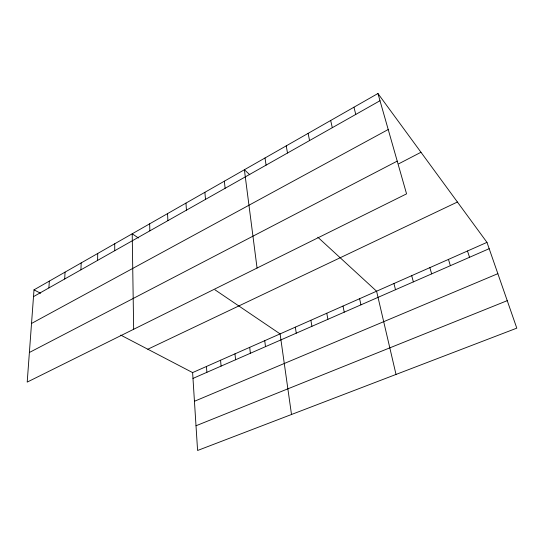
<?xml version="1.0" encoding="UTF-8"?>
<svg xmlns="http://www.w3.org/2000/svg" width="544" height="544" viewBox="0 0 544 544"><rect width="100%" height="100%" fill="white"/><g stroke="black" fill="none" stroke-linecap="round" stroke-linejoin="round"><path stroke-width="0.82" d="M114.73 250.709L114.736 243.766M97.607 260.386L97.723 253.477M80.94 269.81L81.165 262.929M64.716 278.984L65.035 272.136M48.906 287.919L49.32 281.105M34.007 289.85L27.2 382.099L406.565 193.861L377.944 93.514L34.007 289.85L40.569 293.27M33.504 296.63L379.998 100.728M31.525 323.462L388.212 129.52M29.383 352.485L397.229 161.119M398.657 163.839L420.981 152.272M147.818 349.228L457.416 202.014M192.61 372.592L486.975 242.372L516.8 328.154L197.588 450.486L192.61 372.592L120.734 335.097M192.984 378.406L489.172 248.69M194.446 401.275L497.855 273.673M196.01 425.762L507.239 300.662M138.428 237.993L132.212 233.784L133.661 329.27M215.009 289.836L280.092 333.894L291.502 414.494M249.784 174.719L244.385 169.755L257.06 268.042M317.812 237.211L376.584 291.203L396.018 374.442M377.944 93.514L486.975 242.372M467.486 250.995L469.54 257.285M448.453 259.413L450.378 265.676M429.862 267.634L431.657 273.877M411.699 275.672L413.365 281.887M353.94 107.216L355.776 114.417M393.944 283.526L395.495 289.714M330.677 120.496L332.309 127.69M359.611 298.71L360.944 304.844M343.012 306.054L344.236 312.161M308.122 133.368L309.563 140.549M326.774 313.242L327.896 319.321M286.239 145.86L287.497 153.027M310.882 320.273L311.909 326.318M295.324 327.155L296.262 333.173M265.003 157.984L266.084 165.131M264.738 340.687L265.492 346.65M249.703 347.337L250.376 353.267M224.352 181.193L225.114 188.299M234.981 353.852L235.572 359.754M220.565 360.23L221.082 366.098M204.884 192.304L205.503 199.383M206.441 366.472L206.89 372.314M185.96 203.109L186.436 210.161M167.552 213.615L167.899 220.646M149.648 223.836L149.865 230.84"/></g></svg>
